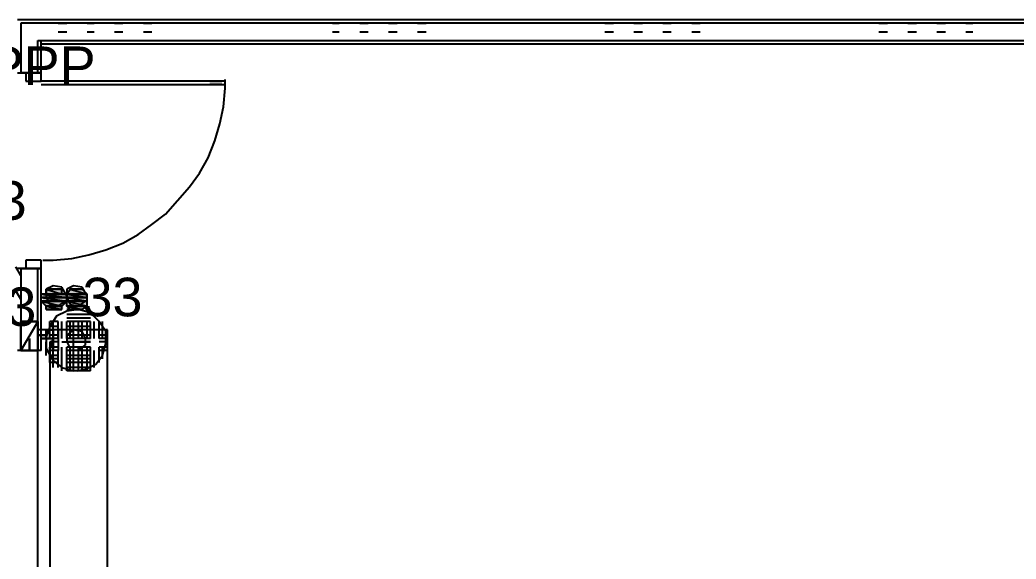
# Model space of a CAD drawing. Header units: millimetres. Extents: x 5 to 415, y 48 to 251.
# Drawn here: x 288.65 to 298.97, y 112.19 to 117.78 of the extents above; entities that cross this region are included whole.
import ezdxf

# ---------------------------------------------------------------- set-up
doc = ezdxf.new("R2010")
doc.units = ezdxf.units.MM
for name, color, linetype in [('H', 7, 'Continuous'), ('P', 7, 'Continuous'), ('T', 7, 'Continuous')]:
    doc.layers.add(name, color=color, linetype=linetype)

msp = doc.modelspace()

# ---------------------------------------------------------------- hatches: boundary and pattern name
at = {"layer": 'H', "linetype": 'Continuous'}
for points in [[(288.925, 114.935), (288.925, 114.97), (289.101, 114.97), (289.101, 114.935), (288.925, 114.935)], [(289.137, 114.935), (289.172, 114.97), (289.313, 114.97), (289.348, 114.935), (289.137, 114.935)], [(288.89, 114.9), (288.89, 114.935), (289.137, 114.935), (289.137, 114.9), (288.89, 114.9)], [(288.89, 114.847), (288.89, 114.9), (289.137, 114.9), (289.137, 114.847), (288.89, 114.847)], [(289.137, 114.9), (289.137, 114.935), (289.348, 114.935), (289.348, 114.9), (289.137, 114.9)], [(289.137, 114.847), (289.137, 114.9), (289.348, 114.9), (289.348, 114.847), (289.137, 114.847)], [(288.925, 114.812), (288.89, 114.847), (289.137, 114.847), (289.101, 114.812), (288.925, 114.812)], [(288.925, 114.776), (288.925, 114.812), (289.101, 114.812), (289.101, 114.776), (288.925, 114.776)], [(289.137, 114.812), (289.137, 114.847), (289.348, 114.847), (289.348, 114.812), (289.137, 114.812)], [(289.172, 114.776), (289.137, 114.812), (289.348, 114.812), (289.313, 114.776), (289.172, 114.776)]]:
    msp.add_hatch(color=256, dxfattribs=at).paths.add_polyline_path(points)

# ---------------------------------------------------------------- linework, layer by layer
at = {"layer": 'P'}
for points in [[(303.53, 117.775), (288.625, 117.775)], [(288.66, 117.74), (288.66, 117.228)], [(288.66, 117.74), (288.66, 117.228)], [(303.53, 117.74), (288.66, 117.74)], [(303.53, 117.74), (288.66, 117.74)], [(289.048, 117.74), (289.137, 117.74)], [(289.348, 117.74), (289.419, 117.74)], [(289.631, 117.74), (289.719, 117.74)], [(289.93, 117.74), (290.019, 117.74)], [(291.888, 117.74), (291.959, 117.74)], [(292.171, 117.74), (292.259, 117.74)], [(292.47, 117.74), (292.559, 117.74)], [(292.77, 117.74), (292.858, 117.74)], [(294.711, 117.74), (294.799, 117.74)], [(295.01, 117.74), (295.099, 117.74)], [(295.31, 117.74), (295.398, 117.74)], [(295.61, 117.74), (295.698, 117.74)], [(297.55, 117.74), (297.639, 117.74)], [(297.85, 117.74), (297.938, 117.74)], [(298.15, 117.74), (298.238, 117.74)], [(298.45, 117.74), (298.521, 117.74)], [(289.048, 117.651), (289.137, 117.651)], [(289.348, 117.651), (289.419, 117.651)], [(289.631, 117.651), (289.719, 117.651)], [(289.93, 117.651), (290.019, 117.651)], [(291.888, 117.651), (291.959, 117.651)], [(292.171, 117.651), (292.259, 117.651)], [(292.47, 117.651), (292.559, 117.651)], [(292.77, 117.651), (292.858, 117.651)], [(294.711, 117.651), (294.799, 117.651)], [(295.01, 117.651), (295.099, 117.651)], [(295.31, 117.651), (295.398, 117.651)], [(295.61, 117.651), (295.698, 117.651)], [(297.55, 117.651), (297.639, 117.651)], [(297.85, 117.651), (297.938, 117.651)], [(298.15, 117.651), (298.238, 117.651)], [(298.45, 117.651), (298.521, 117.651)], [(288.837, 117.228), (288.837, 117.563)], [(288.837, 117.563), (303.53, 117.563)], [(288.872, 117.228), (288.872, 117.563)], [(288.872, 117.563), (303.53, 117.563)], [(289.048, 117.563), (289.137, 117.563)], [(289.348, 117.563), (289.419, 117.563)], [(289.631, 117.563), (289.719, 117.563)], [(289.93, 117.563), (290.019, 117.563)], [(291.888, 117.563), (291.959, 117.563)], [(292.171, 117.563), (292.259, 117.563)], [(292.47, 117.563), (292.559, 117.563)], [(292.77, 117.563), (292.858, 117.563)], [(294.711, 117.563), (294.799, 117.563)], [(295.01, 117.563), (295.099, 117.563)], [(295.31, 117.563), (295.398, 117.563)], [(295.61, 117.563), (295.698, 117.563)], [(297.55, 117.563), (297.639, 117.563)], [(297.85, 117.563), (297.938, 117.563)], [(298.15, 117.563), (298.238, 117.563)], [(298.45, 117.563), (298.521, 117.563)], [(288.872, 117.228), (288.872, 117.528)], [(288.872, 117.528), (303.53, 117.528)], [(288.625, 117.228), (288.872, 117.228)], [(288.837, 117.228), (288.66, 117.228)], [(288.66, 117.228), (288.837, 117.228)], [(288.66, 117.228), (288.837, 117.228)], [(288.837, 117.228), (288.66, 117.228)], [(288.66, 117.228), (288.837, 117.228)], [(288.837, 117.228), (288.66, 117.228)], [(288.837, 117.228), (288.66, 117.228)], [(288.872, 117.228), (288.713, 117.228)], [(288.713, 117.228), (288.713, 117.14)], [(288.872, 117.14), (288.872, 117.228)], [(288.713, 117.14), (288.872, 117.14)], [(290.777, 117.14), (288.872, 117.14)], [(290.777, 117.14), (288.872, 117.14)], [(290.618, 117.14), (290.742, 117.14)], [(290.742, 117.14), (290.618, 117.14)], [(290.777, 117.069), (290.777, 117.158)], [(288.872, 117.105), (290.777, 117.105)], [(288.872, 117.105), (290.777, 117.105)], [(290.618, 117.105), (290.742, 117.105)], [(290.742, 117.105), (290.618, 117.105)], [(290.759, 116.875), (290.777, 117.069)], [(290.724, 116.699), (290.759, 116.875)], [(290.671, 116.523), (290.724, 116.699)], [(290.601, 116.346), (290.671, 116.523)], [(290.513, 116.187), (290.601, 116.346)], [(290.407, 116.046), (290.513, 116.187)], [(290.283, 115.905), (290.407, 116.046)], [(290.16, 115.764), (290.283, 115.905)], [(290.019, 115.658), (290.16, 115.764)], [(289.878, 115.552), (290.019, 115.658)], [(289.719, 115.464), (289.878, 115.552)], [(289.366, 115.341), (289.542, 115.394)], [(289.542, 115.394), (289.719, 115.464)], [(288.872, 115.288), (288.713, 115.288)], [(288.713, 115.288), (288.713, 115.2)], [(288.872, 115.2), (288.872, 115.288)], [(288.89, 115.288), (288.996, 115.288)], [(288.996, 115.288), (289.19, 115.305)], [(289.19, 115.305), (289.366, 115.341)], [(288.66, 115.129), (288.608, 115.217)], [(288.872, 115.2), (288.625, 115.2)], [(288.66, 115.2), (288.66, 114.353)], [(288.66, 115.2), (288.66, 114.653)], [(288.66, 115.2), (288.837, 115.2)], [(288.837, 115.2), (288.66, 115.2)], [(288.66, 115.2), (288.837, 115.2)], [(288.837, 115.2), (288.66, 115.2)], [(288.66, 115.2), (288.837, 115.2)], [(288.66, 115.2), (288.837, 115.2)], [(288.66, 115.2), (288.837, 115.2)], [(288.713, 115.2), (288.872, 115.2)], [(288.837, 114.653), (288.837, 115.2)], [(288.872, 114.353), (288.872, 115.2)], [(288.872, 114.353), (288.872, 115.2)], [(288.66, 114.882), (288.608, 114.97)], [(288.996, 115.023), (288.925, 114.988)], [(288.925, 114.988), (288.925, 114.9)], [(289.084, 114.988), (288.925, 114.988)], [(288.925, 114.988), (288.96, 114.988)], [(289.084, 114.988), (288.925, 114.988)], [(288.925, 114.988), (289.084, 114.935)], [(288.925, 114.988), (289.084, 114.935)], [(288.925, 114.935), (288.925, 114.988)], [(288.996, 114.988), (288.96, 114.988)], [(288.96, 114.988), (288.996, 114.988)], [(289.048, 114.988), (288.96, 114.988)], [(288.96, 114.988), (289.048, 114.988)], [(288.96, 114.988), (289.048, 114.988)], [(289.048, 114.988), (288.96, 114.988)], [(289.048, 114.988), (288.96, 114.988)], [(288.96, 114.988), (289.084, 114.988)], [(288.96, 114.988), (289.084, 114.988)], [(289.084, 115.006), (288.996, 115.023)], [(289.048, 114.988), (289.048, 114.988)], [(289.048, 114.988), (289.048, 114.988)], [(289.048, 114.988), (289.048, 114.988)], [(289.048, 114.988), (289.048, 114.988)], [(289.084, 114.988), (289.048, 114.988)], [(289.137, 114.917), (289.084, 115.006)], [(289.084, 114.935), (289.084, 114.988)], [(289.207, 115.023), (289.137, 114.988)], [(289.137, 114.988), (289.137, 114.9)], [(289.137, 114.935), (289.172, 114.988)], [(289.295, 114.988), (289.172, 114.988)], [(289.172, 114.988), (289.207, 114.988)], [(289.295, 114.988), (289.172, 114.988)], [(289.172, 114.988), (289.295, 114.988)], [(289.172, 114.988), (289.295, 114.988)], [(289.295, 114.988), (289.172, 114.988)], [(289.295, 114.988), (289.172, 114.988)], [(289.172, 114.988), (289.348, 114.935)], [(289.172, 114.988), (289.348, 114.935)], [(289.295, 115.006), (289.207, 115.023)], [(289.207, 114.988), (289.26, 114.988)], [(289.26, 114.988), (289.207, 114.988)], [(289.26, 114.988), (289.207, 114.988)], [(289.207, 114.988), (289.26, 114.988)], [(289.207, 114.988), (289.295, 114.988)], [(289.26, 114.988), (289.295, 114.988)], [(289.295, 114.988), (289.26, 114.988)], [(289.348, 114.917), (289.295, 115.006)], [(289.295, 114.988), (289.295, 114.988)], [(289.295, 114.988), (289.295, 114.988)], [(289.348, 114.935), (289.295, 114.988)], [(289.137, 114.935), (288.872, 114.935)], [(288.872, 114.935), (288.925, 114.935)], [(289.137, 114.935), (288.872, 114.935)], [(288.872, 114.935), (289.137, 114.9)], [(288.872, 114.935), (289.137, 114.9)], [(288.872, 114.9), (288.872, 114.935)], [(289.137, 114.9), (288.872, 114.9)], [(289.137, 114.9), (288.872, 114.9)], [(288.872, 114.9), (289.137, 114.9)], [(288.872, 114.9), (289.137, 114.9)], [(289.137, 114.9), (288.872, 114.9)], [(289.137, 114.9), (288.872, 114.9)], [(288.872, 114.9), (289.137, 114.864)], [(288.872, 114.9), (289.137, 114.864)], [(288.872, 114.864), (288.872, 114.9)], [(289.137, 114.864), (288.872, 114.864)], [(289.137, 114.864), (288.872, 114.864)], [(288.872, 114.864), (289.137, 114.864)], [(288.872, 114.864), (289.137, 114.864)], [(289.137, 114.864), (288.872, 114.864)], [(289.137, 114.864), (288.872, 114.864)], [(288.872, 114.864), (289.084, 114.812)], [(288.872, 114.864), (289.084, 114.812)], [(288.925, 114.812), (288.872, 114.864)], [(289.084, 114.935), (288.925, 114.935)], [(289.084, 114.935), (288.925, 114.935)], [(288.925, 114.935), (289.084, 114.935)], [(288.925, 114.935), (289.084, 114.935)], [(289.084, 114.935), (288.925, 114.935)], [(289.084, 114.935), (288.925, 114.935)], [(288.925, 114.935), (289.137, 114.935)], [(288.925, 114.935), (289.137, 114.935)], [(288.925, 114.9), (288.96, 114.829)], [(289.048, 114.812), (289.119, 114.864)], [(289.084, 114.935), (289.084, 114.935)], [(289.084, 114.935), (289.084, 114.935)], [(289.137, 114.935), (289.084, 114.935)], [(289.084, 114.812), (289.137, 114.864)], [(289.137, 114.9), (289.137, 114.935)], [(289.348, 114.935), (289.137, 114.935)], [(289.348, 114.935), (289.137, 114.935)], [(289.137, 114.935), (289.348, 114.935)], [(289.137, 114.935), (289.348, 114.935)], [(289.348, 114.935), (289.137, 114.935)], [(289.348, 114.935), (289.137, 114.935)], [(289.137, 114.935), (289.348, 114.935)], [(289.348, 114.935), (289.137, 114.935)], [(289.137, 114.935), (289.348, 114.935)], [(289.348, 114.935), (289.137, 114.935)], [(289.137, 114.935), (289.348, 114.9)], [(289.137, 114.935), (289.348, 114.9)], [(289.137, 114.9), (289.137, 114.935)], [(289.137, 114.9), (289.137, 114.9)], [(289.137, 114.9), (289.137, 114.9)], [(289.137, 114.864), (289.137, 114.9)], [(289.137, 114.9), (289.172, 114.829)], [(289.348, 114.9), (289.137, 114.9)], [(289.348, 114.9), (289.137, 114.9)], [(289.137, 114.9), (289.348, 114.9)], [(289.137, 114.9), (289.348, 114.9)], [(289.348, 114.9), (289.137, 114.9)], [(289.348, 114.9), (289.137, 114.9)], [(289.137, 114.9), (289.348, 114.864)], [(289.137, 114.9), (289.348, 114.864)], [(289.137, 114.864), (289.137, 114.9)], [(289.137, 114.864), (289.137, 114.864)], [(289.137, 114.864), (289.137, 114.864)], [(289.348, 114.864), (289.137, 114.864)], [(289.348, 114.864), (289.137, 114.864)], [(289.137, 114.864), (289.348, 114.864)], [(289.137, 114.864), (289.348, 114.864)], [(289.348, 114.864), (289.137, 114.864)], [(289.348, 114.864), (289.137, 114.864)], [(289.137, 114.864), (289.348, 114.812)], [(289.137, 114.864), (289.348, 114.812)], [(289.137, 114.812), (289.137, 114.864)], [(289.26, 114.812), (289.331, 114.864)], [(289.348, 114.935), (289.348, 114.935)], [(289.348, 114.935), (289.348, 114.935)], [(289.348, 114.935), (289.348, 114.935)], [(289.348, 114.9), (289.348, 114.935)], [(289.348, 114.9), (289.348, 114.9)], [(289.348, 114.9), (289.348, 114.9)], [(289.348, 114.864), (289.348, 114.9)], [(289.348, 114.864), (289.348, 114.864)], [(289.348, 114.864), (289.348, 114.864)], [(289.348, 114.812), (289.348, 114.864)], [(289.084, 114.812), (288.925, 114.812)], [(289.084, 114.812), (288.925, 114.812)], [(288.925, 114.812), (289.084, 114.812)], [(288.925, 114.812), (289.084, 114.812)], [(289.084, 114.812), (288.925, 114.812)], [(289.084, 114.812), (288.925, 114.812)], [(288.925, 114.812), (289.084, 114.776)], [(288.925, 114.812), (289.084, 114.776)], [(288.925, 114.776), (288.925, 114.812)], [(289.084, 114.776), (288.925, 114.776)], [(289.084, 114.776), (288.925, 114.776)], [(288.925, 114.776), (289.048, 114.776)], [(288.925, 114.776), (289.048, 114.776)], [(288.96, 114.776), (288.925, 114.776)], [(288.96, 114.829), (289.048, 114.812)], [(289.048, 114.776), (288.96, 114.776)], [(289.048, 114.776), (288.96, 114.776)], [(288.96, 114.776), (289.048, 114.776)], [(288.96, 114.776), (289.048, 114.776)], [(289.048, 114.776), (288.96, 114.776)], [(288.996, 114.776), (288.96, 114.776)], [(288.96, 114.776), (288.996, 114.776)], [(288.996, 114.776), (289.048, 114.776)], [(289.048, 114.776), (288.996, 114.776)], [(289.137, 114.759), (289.031, 114.706)], [(289.048, 114.776), (289.084, 114.776)], [(289.048, 114.776), (289.048, 114.776)], [(289.048, 114.776), (289.048, 114.776)], [(289.084, 114.812), (289.084, 114.812)], [(289.084, 114.812), (289.084, 114.812)], [(289.084, 114.776), (289.084, 114.812)], [(289.348, 114.812), (289.137, 114.812)], [(289.348, 114.812), (289.137, 114.812)], [(289.137, 114.812), (289.348, 114.812)], [(289.137, 114.812), (289.348, 114.812)], [(289.348, 114.812), (289.137, 114.812)], [(289.348, 114.812), (289.137, 114.812)], [(289.137, 114.812), (289.295, 114.776)], [(289.137, 114.812), (289.295, 114.776)], [(289.172, 114.776), (289.137, 114.812)], [(289.207, 114.776), (289.137, 114.776)], [(289.26, 114.776), (289.137, 114.759)], [(289.172, 114.829), (289.26, 114.812)], [(289.295, 114.776), (289.172, 114.776)], [(289.295, 114.776), (289.172, 114.776)], [(289.172, 114.776), (289.295, 114.776)], [(289.172, 114.776), (289.295, 114.776)], [(289.295, 114.776), (289.172, 114.776)], [(289.295, 114.776), (289.172, 114.776)], [(289.172, 114.776), (289.26, 114.776)], [(289.172, 114.776), (289.26, 114.776)], [(289.207, 114.776), (289.172, 114.776)], [(289.295, 114.776), (289.207, 114.776)], [(289.26, 114.776), (289.207, 114.776)], [(289.207, 114.776), (289.26, 114.776)], [(289.26, 114.776), (289.207, 114.776)], [(289.384, 114.741), (289.26, 114.776)], [(289.26, 114.776), (289.295, 114.776)], [(289.26, 114.776), (289.26, 114.776)], [(289.26, 114.776), (289.26, 114.776)], [(289.295, 114.776), (289.348, 114.812)], [(289.295, 114.776), (289.295, 114.776)], [(289.295, 114.776), (289.295, 114.776)], [(289.348, 114.812), (289.348, 114.812)], [(289.348, 114.812), (289.348, 114.812)], [(288.66, 114.353), (288.66, 114.653)], [(288.66, 114.653), (288.837, 114.653)], [(288.837, 114.653), (288.66, 114.353)], [(288.837, 114.653), (288.66, 114.653)], [(288.66, 114.653), (288.66, 114.353)], [(288.66, 114.653), (288.837, 114.653)], [(288.66, 114.353), (288.66, 114.653)], [(288.837, 114.653), (288.837, 114.353)], [(288.837, 114.353), (288.837, 114.653)], [(288.837, 114.653), (288.837, 114.353)], [(289.031, 114.706), (288.96, 114.6)], [(289.048, 114.653), (288.96, 114.653)], [(289.048, 114.653), (288.96, 114.653)], [(288.96, 114.565), (288.96, 114.653)], [(288.96, 114.565), (288.96, 114.653)], [(288.996, 114.565), (288.996, 114.653)], [(288.996, 114.565), (288.996, 114.653)], [(288.996, 114.565), (288.996, 114.653)], [(288.996, 114.565), (288.996, 114.653)], [(289.048, 114.565), (289.048, 114.653)], [(289.048, 114.565), (289.048, 114.653)], [(289.048, 114.565), (289.048, 114.653)], [(289.048, 114.565), (289.048, 114.653)], [(289.084, 114.565), (289.084, 114.653)], [(289.084, 114.565), (289.084, 114.653)], [(289.084, 114.565), (289.084, 114.653)], [(289.084, 114.565), (289.084, 114.653)], [(289.207, 114.723), (289.137, 114.723)], [(289.207, 114.723), (289.137, 114.723)], [(289.207, 114.723), (289.137, 114.723)], [(289.207, 114.688), (289.137, 114.688)], [(289.207, 114.688), (289.137, 114.688)], [(289.207, 114.688), (289.137, 114.688)], [(289.207, 114.653), (289.137, 114.653)], [(289.207, 114.653), (289.137, 114.653)], [(289.207, 114.653), (289.137, 114.653)], [(289.207, 114.653), (289.137, 114.653)], [(289.137, 114.565), (289.137, 114.653)], [(289.137, 114.565), (289.137, 114.653)], [(289.137, 114.565), (289.137, 114.653)], [(289.26, 114.723), (289.172, 114.723)], [(289.172, 114.565), (289.172, 114.653)], [(289.172, 114.565), (289.172, 114.653)], [(289.172, 114.565), (289.172, 114.653)], [(289.172, 114.565), (289.172, 114.653)], [(289.295, 114.723), (289.207, 114.723)], [(289.295, 114.723), (289.207, 114.723)], [(289.295, 114.723), (289.207, 114.723)], [(289.295, 114.688), (289.207, 114.688)], [(289.295, 114.688), (289.207, 114.688)], [(289.295, 114.688), (289.207, 114.688)], [(289.295, 114.653), (289.207, 114.653)], [(289.295, 114.653), (289.207, 114.653)], [(289.295, 114.653), (289.207, 114.653)], [(289.295, 114.653), (289.207, 114.653)], [(289.207, 114.565), (289.207, 114.653)], [(289.207, 114.565), (289.207, 114.653)], [(289.207, 114.565), (289.207, 114.653)], [(289.207, 114.565), (289.207, 114.653)], [(289.348, 114.723), (289.26, 114.723)], [(289.26, 114.565), (289.26, 114.653)], [(289.26, 114.565), (289.26, 114.653)], [(289.26, 114.565), (289.26, 114.653)], [(289.26, 114.565), (289.26, 114.653)], [(289.384, 114.723), (289.295, 114.723)], [(289.384, 114.723), (289.295, 114.723)], [(289.384, 114.723), (289.295, 114.723)], [(289.384, 114.688), (289.295, 114.688)], [(289.384, 114.688), (289.295, 114.688)], [(289.384, 114.688), (289.295, 114.688)], [(289.384, 114.653), (289.295, 114.653)], [(289.384, 114.653), (289.295, 114.653)], [(289.384, 114.653), (289.295, 114.653)], [(289.384, 114.653), (289.295, 114.653)], [(289.295, 114.565), (289.295, 114.653)], [(289.295, 114.565), (289.295, 114.653)], [(289.295, 114.565), (289.295, 114.653)], [(289.295, 114.565), (289.295, 114.653)], [(289.348, 114.565), (289.348, 114.653)], [(289.348, 114.565), (289.348, 114.653)], [(289.348, 114.565), (289.348, 114.653)], [(289.348, 114.565), (289.348, 114.653)], [(289.472, 114.653), (289.384, 114.741)], [(289.384, 114.565), (289.384, 114.653)], [(289.384, 114.565), (289.384, 114.653)], [(289.384, 114.565), (289.384, 114.653)], [(289.384, 114.565), (289.384, 114.653)], [(289.419, 114.565), (289.419, 114.653)], [(289.419, 114.565), (289.419, 114.653)], [(289.419, 114.565), (289.419, 114.653)], [(289.419, 114.565), (289.419, 114.653)], [(289.472, 114.565), (289.472, 114.653)], [(289.472, 114.565), (289.472, 114.653)], [(289.472, 114.565), (289.472, 114.653)], [(289.542, 114.547), (289.472, 114.653)], [(289.507, 114.565), (289.507, 114.653)], [(289.56, 114.565), (288.837, 114.565)], [(288.96, 114.6), (288.925, 114.494)], [(288.925, 114.476), (288.925, 114.565)], [(288.925, 114.476), (288.925, 114.565)], [(288.925, 114.565), (288.925, 114.476)], [(288.925, 114.565), (288.996, 114.565)], [(288.996, 114.565), (288.925, 114.565)], [(289.048, 114.6), (288.96, 114.6)], [(289.048, 114.6), (288.96, 114.6)], [(289.048, 114.6), (288.96, 114.6)], [(289.048, 114.6), (288.96, 114.6)], [(289.048, 114.565), (288.96, 114.565)], [(289.048, 114.565), (288.96, 114.565)], [(289.048, 114.565), (288.96, 114.565)], [(289.048, 114.565), (288.96, 114.565)], [(288.96, 114.476), (288.96, 114.565)], [(288.96, 114.476), (288.96, 114.565)], [(288.96, 114.476), (288.96, 114.565)], [(288.96, 114.476), (288.96, 114.565)], [(288.96, 114.476), (288.96, 114.565)], [(288.996, 114.476), (288.996, 114.565)], [(288.996, 114.476), (288.996, 114.565)], [(288.996, 114.476), (288.996, 114.565)], [(288.996, 114.476), (288.996, 114.565)], [(288.996, 114.353), (288.996, 114.565)], [(288.996, 114.565), (288.996, 114.353)], [(288.996, 114.441), (288.996, 114.565)], [(288.996, 114.565), (288.996, 114.441)], [(289.048, 114.476), (289.048, 114.565)], [(289.048, 114.476), (289.048, 114.565)], [(289.048, 114.476), (289.048, 114.565)], [(289.048, 114.476), (289.048, 114.565)], [(289.048, 114.565), (289.048, 114.353)], [(289.048, 114.565), (289.048, 114.353)], [(289.084, 114.476), (289.084, 114.565)], [(289.084, 114.476), (289.084, 114.565)], [(289.084, 114.476), (289.084, 114.565)], [(289.084, 114.476), (289.084, 114.565)], [(289.207, 114.6), (289.137, 114.6)], [(289.207, 114.6), (289.137, 114.6)], [(289.207, 114.6), (289.137, 114.6)], [(289.207, 114.6), (289.137, 114.6)], [(289.207, 114.565), (289.137, 114.512)], [(289.207, 114.565), (289.137, 114.565)], [(289.207, 114.565), (289.137, 114.565)], [(289.207, 114.565), (289.137, 114.565)], [(289.207, 114.565), (289.137, 114.565)], [(289.137, 114.476), (289.137, 114.565)], [(289.137, 114.476), (289.137, 114.565)], [(289.137, 114.476), (289.137, 114.565)], [(289.172, 114.476), (289.172, 114.565)], [(289.172, 114.476), (289.172, 114.565)], [(289.172, 114.476), (289.172, 114.565)], [(289.172, 114.476), (289.172, 114.565)], [(289.207, 114.265), (289.207, 114.6)], [(289.295, 114.6), (289.207, 114.6)], [(289.295, 114.6), (289.207, 114.6)], [(289.295, 114.6), (289.207, 114.6)], [(289.295, 114.6), (289.207, 114.6)], [(289.295, 114.547), (289.207, 114.565)], [(289.295, 114.565), (289.207, 114.565)], [(289.295, 114.565), (289.207, 114.565)], [(289.295, 114.565), (289.207, 114.565)], [(289.295, 114.565), (289.207, 114.565)], [(289.207, 114.476), (289.207, 114.565)], [(289.207, 114.476), (289.207, 114.565)], [(289.207, 114.476), (289.207, 114.565)], [(289.207, 114.476), (289.207, 114.565)], [(289.26, 114.476), (289.26, 114.565)], [(289.26, 114.476), (289.26, 114.565)], [(289.26, 114.476), (289.26, 114.565)], [(289.26, 114.476), (289.26, 114.565)], [(289.384, 114.6), (289.295, 114.6)], [(289.384, 114.6), (289.295, 114.6)], [(289.384, 114.6), (289.295, 114.6)], [(289.384, 114.6), (289.295, 114.6)], [(289.384, 114.565), (289.295, 114.565)], [(289.384, 114.565), (289.295, 114.565)], [(289.384, 114.565), (289.295, 114.565)], [(289.384, 114.565), (289.295, 114.565)], [(289.295, 114.476), (289.295, 114.565)], [(289.295, 114.476), (289.295, 114.565)], [(289.295, 114.476), (289.295, 114.565)], [(289.295, 114.476), (289.295, 114.565)], [(289.331, 114.476), (289.295, 114.547)], [(289.348, 114.476), (289.348, 114.565)], [(289.348, 114.476), (289.348, 114.565)], [(289.348, 114.476), (289.348, 114.565)], [(289.348, 114.476), (289.348, 114.565)], [(289.384, 114.476), (289.384, 114.565)], [(289.384, 114.476), (289.384, 114.565)], [(289.384, 114.476), (289.384, 114.565)], [(289.384, 114.476), (289.384, 114.565)], [(289.419, 114.476), (289.419, 114.565)], [(289.419, 114.476), (289.419, 114.565)], [(289.419, 114.476), (289.419, 114.565)], [(289.419, 114.476), (289.419, 114.565)], [(289.56, 114.565), (289.472, 114.565)], [(289.472, 114.476), (289.472, 114.565)], [(289.472, 114.476), (289.472, 114.565)], [(289.472, 114.476), (289.472, 114.565)], [(289.507, 114.476), (289.507, 114.565)], [(289.507, 114.476), (289.507, 114.565)], [(289.507, 114.476), (289.507, 114.565)], [(289.507, 114.476), (289.507, 114.565)], [(289.542, 114.423), (289.542, 114.547)], [(289.56, 114.476), (289.56, 114.565)], [(289.56, 108.462), (289.56, 114.565)], [(288.749, 114.476), (288.749, 114.353)], [(288.749, 114.353), (288.749, 114.476)], [(288.837, 114.388), (288.837, 114.512)], [(288.837, 114.512), (288.837, 114.388)], [(288.925, 114.512), (288.837, 114.512)], [(288.837, 114.512), (288.925, 114.512)], [(288.872, 114.476), (288.996, 114.476)], [(288.996, 114.476), (288.872, 114.476)], [(288.925, 114.494), (288.925, 114.371)], [(288.925, 114.353), (288.925, 114.441)], [(288.925, 114.441), (288.925, 114.353)], [(288.925, 114.441), (288.925, 114.353)], [(289.048, 114.512), (288.96, 114.512)], [(289.048, 114.512), (288.96, 114.512)], [(289.048, 114.512), (288.96, 114.512)], [(289.048, 114.512), (288.96, 114.512)], [(289.048, 114.476), (288.96, 114.476)], [(289.048, 114.476), (288.96, 114.476)], [(289.048, 114.476), (288.96, 114.476)], [(289.048, 114.476), (288.96, 114.476)], [(288.96, 114.353), (288.996, 114.476)], [(289.048, 114.441), (288.96, 114.441)], [(289.048, 114.441), (288.96, 114.441)], [(289.048, 114.441), (288.96, 114.441)], [(289.048, 114.441), (288.96, 114.441)], [(288.96, 114.441), (288.96, 114.353)], [(288.96, 114.441), (288.96, 114.353)], [(288.996, 114.353), (288.996, 114.476)], [(288.996, 114.476), (288.996, 114.353)], [(289.084, 114.441), (289.384, 114.441)], [(289.137, 114.512), (289.137, 114.441)], [(289.207, 114.512), (289.137, 114.512)], [(289.207, 114.512), (289.137, 114.512)], [(289.207, 114.512), (289.137, 114.512)], [(289.207, 114.512), (289.137, 114.512)], [(289.207, 114.476), (289.137, 114.476)], [(289.207, 114.476), (289.137, 114.476)], [(289.207, 114.476), (289.137, 114.476)], [(289.207, 114.476), (289.137, 114.476)], [(289.137, 114.441), (289.172, 114.371)], [(289.207, 114.441), (289.137, 114.441)], [(289.207, 114.441), (289.137, 114.441)], [(289.207, 114.441), (289.137, 114.441)], [(289.207, 114.441), (289.137, 114.441)], [(289.295, 114.512), (289.207, 114.512)], [(289.295, 114.512), (289.207, 114.512)], [(289.295, 114.512), (289.207, 114.512)], [(289.295, 114.512), (289.207, 114.512)], [(289.295, 114.476), (289.207, 114.476)], [(289.295, 114.476), (289.207, 114.476)], [(289.295, 114.476), (289.207, 114.476)], [(289.295, 114.476), (289.207, 114.476)], [(289.295, 114.441), (289.207, 114.441)], [(289.295, 114.441), (289.207, 114.441)], [(289.295, 114.441), (289.207, 114.441)], [(289.295, 114.441), (289.207, 114.441)], [(289.384, 114.512), (289.295, 114.512)], [(289.384, 114.512), (289.295, 114.512)], [(289.384, 114.512), (289.295, 114.512)], [(289.384, 114.512), (289.295, 114.512)], [(289.384, 114.476), (289.295, 114.476)], [(289.384, 114.476), (289.295, 114.476)], [(289.384, 114.476), (289.295, 114.476)], [(289.384, 114.476), (289.295, 114.476)], [(289.384, 114.441), (289.295, 114.441)], [(289.384, 114.441), (289.295, 114.441)], [(289.384, 114.441), (289.295, 114.441)], [(289.384, 114.441), (289.295, 114.441)], [(289.331, 114.406), (289.331, 114.476)], [(289.56, 114.512), (289.472, 114.512)], [(289.56, 114.512), (289.472, 114.512)], [(289.56, 114.512), (289.472, 114.512)], [(289.56, 114.512), (289.472, 114.512)], [(289.56, 114.476), (289.472, 114.476)], [(289.56, 114.476), (289.472, 114.476)], [(289.56, 114.476), (289.472, 114.476)], [(289.56, 114.476), (289.472, 114.476)], [(289.56, 114.441), (289.472, 114.441)], [(289.56, 114.441), (289.472, 114.441)], [(289.56, 114.441), (289.472, 114.441)], [(289.56, 114.441), (289.472, 114.441)], [(288.872, 114.353), (288.625, 114.353)], [(288.66, 114.353), (288.837, 114.353)], [(288.66, 114.353), (288.837, 114.353)], [(288.837, 107.28), (288.837, 114.388)], [(288.925, 114.3), (288.925, 114.388)], [(288.925, 114.371), (288.996, 114.247)], [(289.048, 114.388), (288.96, 114.388)], [(289.048, 114.388), (288.96, 114.388)], [(289.048, 114.388), (288.96, 114.388)], [(288.96, 114.3), (288.96, 114.388)], [(288.96, 114.388), (288.96, 107.28)], [(289.048, 114.353), (288.96, 114.353)], [(289.048, 114.353), (288.96, 114.353)], [(289.048, 114.353), (288.96, 114.353)], [(289.048, 114.353), (288.96, 114.353)], [(288.96, 114.265), (288.96, 114.353)], [(288.96, 114.265), (288.96, 114.353)], [(288.96, 114.265), (288.96, 114.353)], [(288.996, 114.3), (288.996, 114.388)], [(288.996, 114.3), (288.996, 114.388)], [(288.996, 114.265), (288.996, 114.353)], [(288.996, 114.265), (288.996, 114.353)], [(289.048, 114.265), (289.048, 114.353)], [(289.048, 114.265), (289.048, 114.353)], [(289.048, 114.265), (289.048, 114.353)], [(289.048, 114.265), (289.048, 114.353)], [(289.084, 114.3), (289.084, 114.388)], [(289.084, 114.3), (289.084, 114.388)], [(289.084, 114.3), (289.084, 114.388)], [(289.084, 114.3), (289.084, 114.388)], [(289.207, 114.388), (289.137, 114.388)], [(289.207, 114.388), (289.137, 114.388)], [(289.207, 114.388), (289.137, 114.388)], [(289.137, 114.3), (289.137, 114.388)], [(289.137, 114.3), (289.137, 114.388)], [(289.137, 114.3), (289.137, 114.388)], [(289.207, 114.353), (289.137, 114.353)], [(289.207, 114.353), (289.137, 114.353)], [(289.207, 114.353), (289.137, 114.353)], [(289.207, 114.353), (289.137, 114.353)], [(289.172, 114.3), (289.172, 114.388)], [(289.172, 114.3), (289.172, 114.388)], [(289.172, 114.3), (289.172, 114.388)], [(289.172, 114.3), (289.172, 114.388)], [(289.295, 114.388), (289.207, 114.388)], [(289.295, 114.388), (289.207, 114.388)], [(289.295, 114.388), (289.207, 114.388)], [(289.207, 114.3), (289.207, 114.388)], [(289.207, 114.3), (289.207, 114.388)], [(289.207, 114.3), (289.207, 114.388)], [(289.207, 114.3), (289.207, 114.388)], [(289.295, 114.353), (289.207, 114.353)], [(289.295, 114.353), (289.207, 114.353)], [(289.295, 114.353), (289.207, 114.353)], [(289.295, 114.353), (289.207, 114.353)], [(289.243, 114.353), (289.331, 114.406)], [(289.26, 114.3), (289.26, 114.388)], [(289.26, 114.3), (289.26, 114.388)], [(289.26, 114.3), (289.26, 114.388)], [(289.26, 114.3), (289.26, 114.388)], [(289.384, 114.388), (289.295, 114.388)], [(289.384, 114.388), (289.295, 114.388)], [(289.384, 114.388), (289.295, 114.388)], [(289.295, 114.3), (289.295, 114.388)], [(289.295, 114.3), (289.295, 114.388)], [(289.295, 114.3), (289.295, 114.388)], [(289.295, 114.3), (289.295, 114.388)], [(289.384, 114.353), (289.295, 114.353)], [(289.384, 114.353), (289.295, 114.353)], [(289.384, 114.353), (289.295, 114.353)], [(289.384, 114.353), (289.295, 114.353)], [(289.348, 114.3), (289.348, 114.388)], [(289.348, 114.3), (289.348, 114.388)], [(289.348, 114.3), (289.348, 114.388)], [(289.348, 114.3), (289.348, 114.388)], [(289.384, 114.3), (289.384, 114.388)], [(289.384, 114.3), (289.384, 114.388)], [(289.384, 114.265), (289.384, 114.353)], [(289.384, 114.265), (289.384, 114.353)], [(289.419, 114.265), (289.419, 114.353)], [(289.419, 114.265), (289.419, 114.353)], [(289.419, 114.265), (289.419, 114.353)], [(289.419, 114.265), (289.419, 114.353)], [(289.56, 114.388), (289.472, 114.388)], [(289.56, 114.388), (289.472, 114.388)], [(289.56, 114.388), (289.472, 114.388)], [(289.472, 114.3), (289.472, 114.388)], [(289.472, 114.3), (289.472, 114.388)], [(289.472, 114.3), (289.472, 114.388)], [(289.56, 114.353), (289.472, 114.353)], [(289.56, 114.353), (289.472, 114.353)], [(289.56, 114.353), (289.472, 114.353)], [(289.56, 114.353), (289.472, 114.353)], [(289.507, 114.3), (289.542, 114.423)], [(289.507, 114.3), (289.507, 114.388)], [(289.507, 114.265), (289.507, 114.353)], [(289.507, 114.265), (289.507, 114.353)], [(289.507, 114.265), (289.507, 114.353)], [(289.048, 114.3), (288.96, 114.3)], [(289.048, 114.3), (288.96, 114.3)], [(289.048, 114.3), (288.96, 114.3)], [(289.048, 114.3), (288.96, 114.3)], [(288.96, 114.229), (288.96, 114.3)], [(289.048, 114.265), (288.96, 114.265)], [(289.048, 114.265), (288.96, 114.265)], [(289.048, 114.265), (288.96, 114.265)], [(289.048, 114.265), (288.96, 114.265)], [(288.996, 114.229), (288.996, 114.3)], [(288.996, 114.229), (288.996, 114.3)], [(288.996, 114.177), (288.996, 114.265)], [(288.996, 114.177), (288.996, 114.265)], [(288.996, 114.247), (289.084, 114.177)], [(289.048, 114.177), (289.048, 114.265)], [(289.048, 114.177), (289.048, 114.265)], [(289.048, 114.177), (289.048, 114.265)], [(289.048, 114.177), (289.048, 114.265)], [(289.084, 114.229), (289.084, 114.3)], [(289.084, 114.229), (289.084, 114.3)], [(289.084, 114.229), (289.084, 114.3)], [(289.084, 114.229), (289.084, 114.3)], [(289.207, 114.3), (289.137, 114.3)], [(289.207, 114.3), (289.137, 114.3)], [(289.207, 114.3), (289.137, 114.3)], [(289.207, 114.3), (289.137, 114.3)], [(289.137, 114.229), (289.137, 114.3)], [(289.137, 114.229), (289.137, 114.3)], [(289.137, 114.229), (289.137, 114.3)], [(289.207, 114.265), (289.137, 114.265)], [(289.207, 114.265), (289.137, 114.265)], [(289.207, 114.265), (289.137, 114.265)], [(289.207, 114.265), (289.137, 114.265)], [(289.172, 114.229), (289.172, 114.3)], [(289.172, 114.229), (289.172, 114.3)], [(289.172, 114.229), (289.172, 114.3)], [(289.172, 114.229), (289.172, 114.3)], [(289.295, 114.3), (289.207, 114.3)], [(289.295, 114.3), (289.207, 114.3)], [(289.295, 114.3), (289.207, 114.3)], [(289.295, 114.3), (289.207, 114.3)], [(289.207, 114.229), (289.207, 114.3)], [(289.207, 114.229), (289.207, 114.3)], [(289.207, 114.229), (289.207, 114.3)], [(289.207, 114.229), (289.207, 114.3)], [(289.295, 114.265), (289.207, 114.265)], [(289.295, 114.265), (289.207, 114.265)], [(289.295, 114.265), (289.207, 114.265)], [(289.295, 114.265), (289.207, 114.265)], [(289.26, 114.229), (289.26, 114.3)], [(289.26, 114.229), (289.26, 114.3)], [(289.26, 114.229), (289.26, 114.3)], [(289.26, 114.229), (289.26, 114.3)], [(289.384, 114.3), (289.295, 114.3)], [(289.384, 114.3), (289.295, 114.3)], [(289.384, 114.3), (289.295, 114.3)], [(289.384, 114.3), (289.295, 114.3)], [(289.295, 114.229), (289.295, 114.3)], [(289.295, 114.229), (289.295, 114.3)], [(289.295, 114.229), (289.295, 114.3)], [(289.295, 114.229), (289.295, 114.3)], [(289.384, 114.265), (289.295, 114.265)], [(289.384, 114.265), (289.295, 114.265)], [(289.384, 114.265), (289.295, 114.265)], [(289.384, 114.265), (289.295, 114.265)], [(289.348, 114.229), (289.348, 114.3)], [(289.348, 114.229), (289.348, 114.3)], [(289.348, 114.229), (289.348, 114.3)], [(289.348, 114.229), (289.348, 114.3)], [(289.384, 114.229), (289.384, 114.3)], [(289.384, 114.229), (289.384, 114.3)], [(289.384, 114.177), (289.384, 114.265)], [(289.384, 114.177), (289.384, 114.265)], [(289.419, 114.177), (289.419, 114.265)], [(289.419, 114.177), (289.419, 114.265)], [(289.419, 114.177), (289.419, 114.265)], [(289.419, 114.177), (289.419, 114.265)], [(289.437, 114.212), (289.507, 114.3)], [(289.472, 114.229), (289.472, 114.3)], [(289.472, 114.229), (289.472, 114.3)], [(289.472, 114.229), (289.472, 114.3)], [(289.048, 114.229), (288.96, 114.229)], [(289.048, 114.229), (288.96, 114.229)], [(289.084, 114.141), (289.084, 114.229)], [(289.084, 114.141), (289.084, 114.229)], [(289.084, 114.141), (289.084, 114.229)], [(289.084, 114.141), (289.084, 114.229)], [(289.084, 114.177), (289.207, 114.141)], [(289.207, 114.229), (289.137, 114.229)], [(289.207, 114.229), (289.137, 114.229)], [(289.207, 114.229), (289.137, 114.229)], [(289.207, 114.229), (289.137, 114.229)], [(289.137, 114.141), (289.137, 114.229)], [(289.137, 114.141), (289.137, 114.229)], [(289.137, 114.141), (289.137, 114.229)], [(289.207, 114.177), (289.137, 114.177)], [(289.207, 114.177), (289.137, 114.177)], [(289.207, 114.177), (289.137, 114.177)], [(289.207, 114.177), (289.137, 114.177)], [(289.207, 114.141), (289.137, 114.141)], [(289.172, 114.141), (289.172, 114.229)], [(289.172, 114.141), (289.172, 114.229)], [(289.172, 114.141), (289.172, 114.229)], [(289.172, 114.141), (289.172, 114.229)], [(289.26, 114.141), (289.172, 114.141)], [(289.26, 114.141), (289.172, 114.141)], [(289.26, 114.141), (289.172, 114.141)], [(289.295, 114.229), (289.207, 114.229)], [(289.295, 114.229), (289.207, 114.229)], [(289.295, 114.229), (289.207, 114.229)], [(289.295, 114.229), (289.207, 114.229)], [(289.207, 114.141), (289.207, 114.229)], [(289.207, 114.141), (289.207, 114.229)], [(289.207, 114.141), (289.207, 114.229)], [(289.207, 114.141), (289.207, 114.229)], [(289.295, 114.177), (289.207, 114.177)], [(289.295, 114.177), (289.207, 114.177)], [(289.295, 114.177), (289.207, 114.177)], [(289.295, 114.177), (289.207, 114.177)], [(289.295, 114.141), (289.207, 114.141)], [(289.243, 114.141), (289.331, 114.159)], [(289.26, 114.141), (289.26, 114.229)], [(289.26, 114.141), (289.26, 114.229)], [(289.26, 114.141), (289.26, 114.229)], [(289.26, 114.141), (289.26, 114.229)], [(289.348, 114.141), (289.26, 114.141)], [(289.348, 114.141), (289.26, 114.141)], [(289.384, 114.229), (289.295, 114.229)], [(289.384, 114.229), (289.295, 114.229)], [(289.384, 114.229), (289.295, 114.229)], [(289.384, 114.229), (289.295, 114.229)], [(289.295, 114.141), (289.295, 114.229)], [(289.295, 114.141), (289.295, 114.229)], [(289.295, 114.141), (289.295, 114.229)], [(289.295, 114.141), (289.295, 114.229)], [(289.384, 114.177), (289.295, 114.177)], [(289.384, 114.177), (289.295, 114.177)], [(289.384, 114.177), (289.295, 114.177)], [(289.384, 114.177), (289.295, 114.177)], [(289.384, 114.141), (289.295, 114.141)], [(289.331, 114.159), (289.437, 114.212)], [(289.348, 114.141), (289.348, 114.229)], [(289.348, 114.141), (289.348, 114.229)], [(289.348, 114.141), (289.348, 114.229)], [(289.348, 114.141), (289.348, 114.229)], [(289.384, 114.141), (289.384, 114.229)], [(289.384, 114.141), (289.384, 114.229)]]:
    msp.add_lwpolyline(points, dxfattribs=at)

# ---------------------------------------------------------------- texts
at = {"layer": 'T', "char_height": 0.4, "attachment_point": 7}
for s, insert in [('{\\fArial|b0|i0|c0|p18;PPPPPP}', (287.2, 117.1)), ('{\\fArial|b0|i0|c0|p18;33}', (288.1, 115.7)), ('{\\fArial|b0|i0|c0|p18;33}', (289.3, 114.7)), ('{\\fArial|b0|i0|c0|p18;33}', (288.2, 114.6))]:
    msp.add_mtext(s, dxfattribs=dict(at, insert=insert))

doc.saveas('drawing.dxf')
